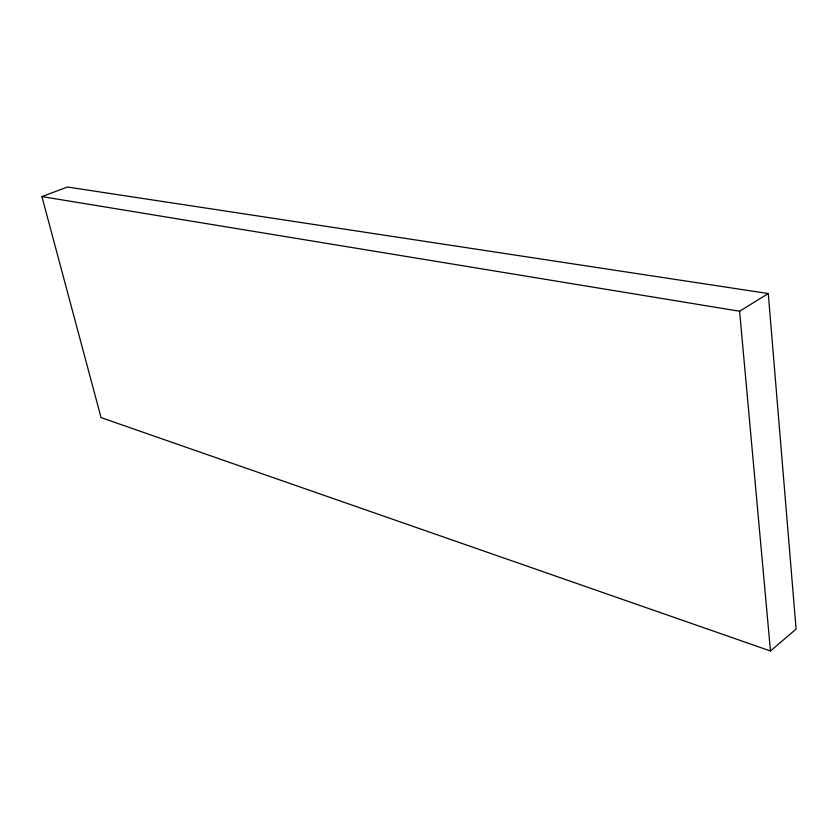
<?xml version="1.0" encoding="UTF-8"?>
<svg xmlns="http://www.w3.org/2000/svg" width="838" height="838" viewBox="0 0 838 838"><rect width="100%" height="100%" fill="white"/><g stroke="black" fill="none" stroke-linecap="round" stroke-linejoin="round"><path stroke-width="1.26" d="M770.478 650.979L796.1 629.097L768.278 293.551L67.459 187.021L41.9 196.574L101.063 417.607L770.478 650.979L739.598 311.244L768.278 293.551M41.9 196.574L739.598 311.244"/></g></svg>
